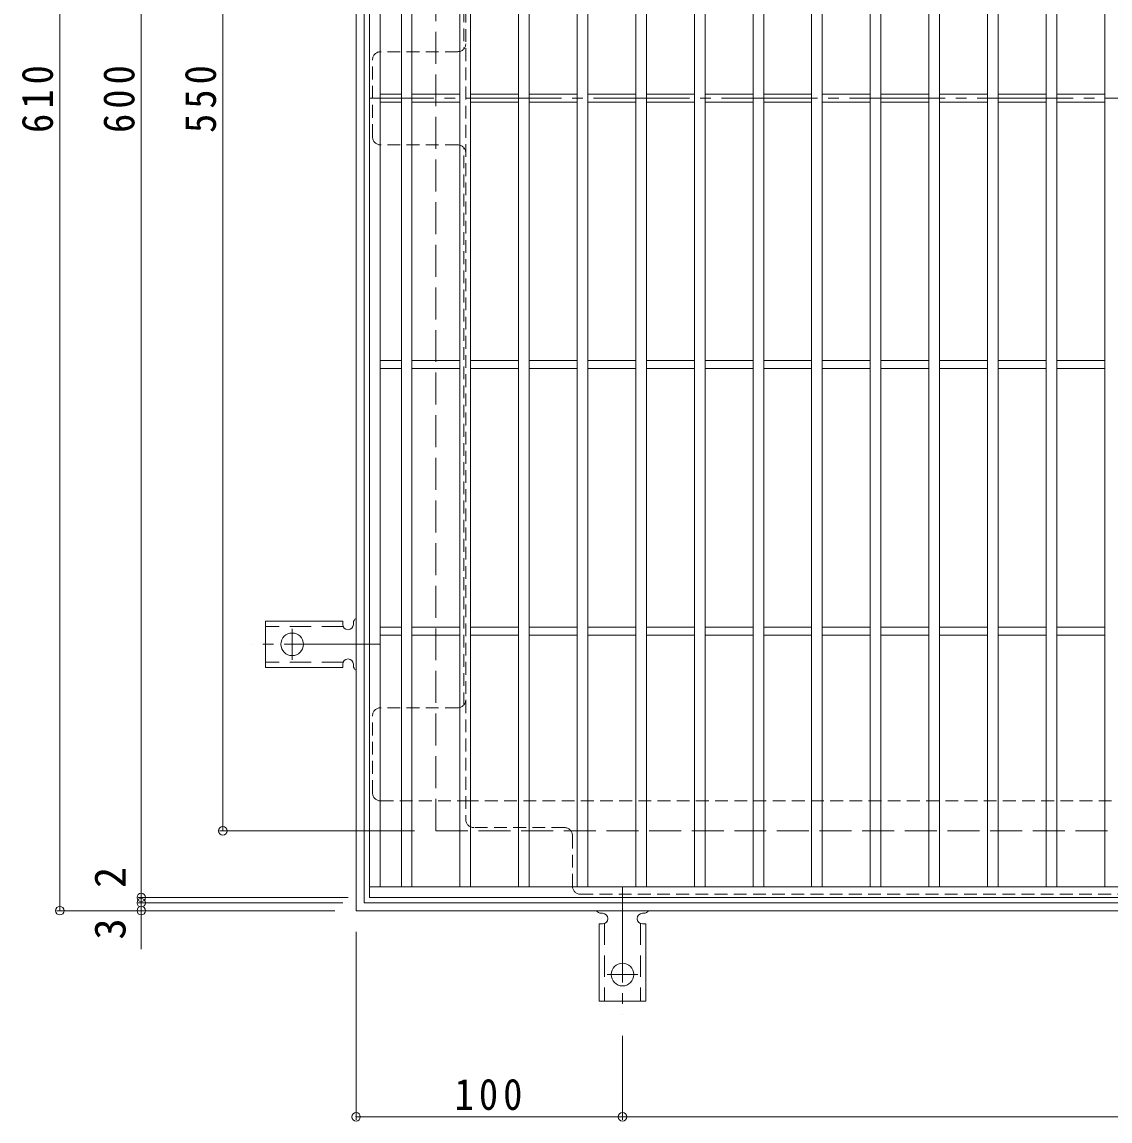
# Model space of a CAD drawing. Units: millimetres at full size, sheet at 1:4; some dimension numbers follow another scale. Extents: x -932 to 1022, y -779 to 757.
# Drawn here: x -927.7 to -519.3, y -59.4 to 353.3 of the extents above; entities that cross this region are included whole.
import ezdxf
from ezdxf.enums import TextEntityAlignment as Align

# ---------------------------------------------------------------- set-up
doc = ezdxf.new("R2010")
doc.units = ezdxf.units.MM
doc.header["$LTSCALE"] = 4
doc.header["$PDMODE"] = 32
doc.header["$PDSIZE"] = 3.2
for name, pattern in [('CHAIN2', [12, 9, -1, 1, -1]), ('DASHED1', [1.8, 1.2, -0.6]), ('DASHED2', [3, 2, -1]), ('DASHED3', [4, 3, -1])]:
    doc.linetypes.add(name, pattern=pattern)
for name, color, linetype, lineweight in [('A-1_躯体', 3, 'Continuous', 9), ('A-2_仕上', 3, 'Continuous', 9), ('A-4_その他', 7, 'Continuous', 9), ('A-7_ハッチ', 2, 'Continuous', 9), ('A-A_ﾊｯﾁ-ﾜｸ', 3, 'Continuous', 9)]:
    doc.layers.add(name, color=color, linetype=linetype, lineweight=lineweight)
doc.styles.add('ＭＳ ゴシック', font='')
doc.styles.get('ＭＳ ゴシック').set_extended_font_data('MS Gothic')

msp = doc.modelspace()

# ---------------------------------------------------------------- linework, layer by layer
at = {"layer": 'A-1_躯体', "color": 2}
for p, q in [((-802.292, 19.615), (-802.292, 629.615)), ((-799.292, 22.615), (-799.292, 626.615)), ((-195.292, 22.615), (-799.292, 22.615)), ((-192.292, 19.615), (-802.292, 19.615))]:
    msp.add_line(p, q, dxfattribs=at)
at = {"layer": 'A-1_躯体', "color": 2, "linetype": 'DASHED3'}
for q in [(-772.292, 599.615), (-222.292, 49.615)]:
    msp.add_line((-772.292, 49.615), q, dxfattribs=at)
at = {"layer": 'A-2_仕上'}
for p, q in [((-797.292, 24.615), (-797.292, 624.615)), ((-793.292, 28.615), (-793.292, 620.615)), ((-785.291, 28.615), (-785.291, 620.615)), ((-781.291, 28.615), (-781.291, 620.615)), ((-763.291, 620.615), (-763.291, 28.615)), ((-759.291, 620.615), (-759.291, 28.615)), ((-741.291, 620.615), (-741.291, 28.615)), ((-737.291, 620.615), (-737.291, 28.615)), ((-719.291, 28.615), (-719.291, 620.615)), ((-715.291, 28.615), (-715.291, 620.615)), ((-697.291, 28.615), (-697.291, 620.615)), ((-693.291, 28.615), (-693.291, 620.615)), ((-675.291, 28.615), (-675.291, 620.615)), ((-671.291, 28.615), (-671.291, 620.615)), ((-653.291, 28.615), (-653.291, 620.615)), ((-649.291, 28.615), (-649.291, 620.615)), ((-631.291, 28.615), (-631.291, 620.615)), ((-627.291, 28.615), (-627.291, 620.615)), ((-609.291, 28.615), (-609.291, 620.615)), ((-605.291, 28.615), (-605.291, 620.615)), ((-587.291, 28.615), (-587.291, 620.615)), ((-583.291, 28.615), (-583.291, 620.615)), ((-565.291, 28.615), (-565.291, 620.615)), ((-561.291, 28.615), (-561.291, 620.615)), ((-543.291, 28.615), (-543.291, 620.615)), ((-539.291, 28.615), (-539.291, 620.615)), ((-521.291, 28.615), (-521.291, 620.615)), ((-793.292, 326.115), (-785.291, 326.115)), ((-781.291, 326.115), (-763.291, 326.115)), ((-759.291, 326.115), (-741.291, 326.115)), ((-737.291, 326.115), (-719.291, 326.115)), ((-715.291, 326.115), (-697.291, 326.115)), ((-693.291, 326.115), (-675.291, 326.115)), ((-671.291, 326.115), (-653.291, 326.115)), ((-649.291, 326.115), (-631.291, 326.115)), ((-627.291, 326.115), (-609.291, 326.115)), ((-605.291, 326.115), (-587.291, 326.115)), ((-583.291, 326.115), (-565.291, 326.115)), ((-561.291, 326.115), (-543.291, 326.115)), ((-539.291, 326.115), (-521.291, 326.115)), ((-793.292, 323.115), (-785.291, 323.115)), ((-781.291, 323.115), (-763.291, 323.115)), ((-759.291, 323.115), (-741.291, 323.115)), ((-737.291, 323.115), (-719.291, 323.115)), ((-715.291, 323.115), (-697.291, 323.115)), ((-693.291, 323.115), (-675.291, 323.115)), ((-671.291, 323.115), (-653.291, 323.115)), ((-649.291, 323.115), (-631.291, 323.115)), ((-627.291, 323.115), (-609.291, 323.115)), ((-605.291, 323.115), (-587.291, 323.115)), ((-583.291, 323.115), (-565.291, 323.115)), ((-561.291, 323.115), (-543.291, 323.115)), ((-539.291, 323.115), (-521.291, 323.115)), ((-793.292, 226.115), (-785.291, 226.115)), ((-793.292, 223.115), (-785.291, 223.115)), ((-781.291, 226.115), (-763.291, 226.115)), ((-781.291, 223.115), (-763.291, 223.115)), ((-759.291, 226.115), (-741.291, 226.115)), ((-759.291, 223.115), (-741.291, 223.115)), ((-737.291, 226.115), (-719.291, 226.115)), ((-737.291, 223.115), (-719.291, 223.115)), ((-715.291, 226.115), (-697.291, 226.115)), ((-715.291, 223.115), (-697.291, 223.115)), ((-693.291, 226.115), (-675.291, 226.115)), ((-693.291, 223.115), (-675.291, 223.115)), ((-671.291, 226.115), (-653.291, 226.115)), ((-671.291, 223.115), (-653.291, 223.115)), ((-649.291, 226.115), (-631.291, 226.115)), ((-649.291, 223.115), (-631.291, 223.115)), ((-627.291, 226.115), (-609.291, 226.115)), ((-627.291, 223.115), (-609.291, 223.115)), ((-605.291, 226.115), (-587.291, 226.115)), ((-605.291, 223.115), (-587.291, 223.115)), ((-583.291, 226.115), (-565.291, 226.115)), ((-583.291, 223.115), (-565.291, 223.115)), ((-561.291, 226.115), (-543.291, 226.115)), ((-561.291, 223.115), (-543.291, 223.115)), ((-539.291, 226.115), (-521.291, 226.115)), ((-539.291, 223.115), (-521.291, 223.115)), ((-793.292, 126.115), (-785.291, 126.115)), ((-781.291, 126.115), (-763.291, 126.115)), ((-759.291, 126.115), (-741.291, 126.115)), ((-737.291, 126.115), (-719.291, 126.115)), ((-715.291, 126.115), (-697.291, 126.115)), ((-693.291, 126.115), (-675.291, 126.115)), ((-671.291, 126.115), (-653.291, 126.115)), ((-649.291, 126.115), (-631.291, 126.115)), ((-627.291, 126.115), (-609.291, 126.115)), ((-605.291, 126.115), (-587.291, 126.115)), ((-583.291, 126.115), (-565.291, 126.115)), ((-561.291, 126.115), (-543.291, 126.115)), ((-539.291, 126.115), (-521.291, 126.115)), ((-793.292, 123.115), (-785.291, 123.115)), ((-781.291, 123.115), (-763.291, 123.115)), ((-759.291, 123.115), (-741.291, 123.115)), ((-737.291, 123.115), (-719.291, 123.115)), ((-715.291, 123.115), (-697.291, 123.115)), ((-693.291, 123.115), (-675.291, 123.115)), ((-671.291, 123.115), (-653.291, 123.115)), ((-649.291, 123.115), (-631.291, 123.115)), ((-627.291, 123.115), (-609.291, 123.115)), ((-605.291, 123.115), (-587.291, 123.115)), ((-583.291, 123.115), (-565.291, 123.115)), ((-561.291, 123.115), (-543.291, 123.115)), ((-539.291, 123.115), (-521.291, 123.115)), ((-370.292, 28.615), (-797.292, 28.615))]:
    msp.add_line(p, q, dxfattribs=at)
msp.add_lwpolyline([(-797.292, 624.615), (-197.291, 624.615), (-197.291, 24.615), (-797.292, 24.615)], dxfattribs=at)
at = {"layer": 'A-4_その他'}
for p, q in [((-913.502, 629.615), (-913.502, 19.615)), ((-882.897, 24.615), (-882.897, 624.615)), ((-852.292, 49.615), (-852.292, 599.615)), ((-853.492, 49.615), (-780.292, 49.615)), ((-884.097, 24.615), (-805.292, 24.615)), ((-884.097, 22.615), (-807.292, 22.615)), ((-882.897, 22.615), (-882.897, 24.615)), ((-882.897, 5.1), (-882.897, 22.615)), ((-914.702, 19.615), (-810.292, 19.615)), ((-802.292, -58.962), (-802.292, 11.615)), ((-702.291, -58.962), (-702.291, -27.385)), ((-802.292, -57.762), (-702.291, -57.762)), ((-702.291, -57.762), (-292.292, -57.762))]:
    msp.add_line(p, q, dxfattribs=at)
for p in [(-852.292, 49.615), (-882.897, 24.615), (-913.502, 19.615), (-882.897, 22.615), (-882.897, 19.615), (-802.292, -57.762), (-702.291, -57.762)]:
    msp.add_point(p, dxfattribs=at)
at = {"layer": 'A-7_ハッチ', "linetype": 'DASHED1'}
for p, q in [((-761.092, 595.419), (-761.092, 53.812)), ((-761.892, 552.458), (-761.892, 343.076)), ((-796.095, 310.115), (-796.095, 339.116)), ((-764.092, 342.116), (-793.095, 342.116)), ((-764.092, 307.115), (-793.095, 307.115)), ((-761.892, 96.773), (-761.892, 306.154)), ((-764.092, 95.813), (-793.095, 95.813)), ((-796.095, 63.812), (-796.095, 92.813)), ((-793.095, 60.812), (-761.092, 60.812)), ((-761.092, 60.812), (-338.095, 60.812)), ((-724.091, 50.812), (-758.092, 50.812)), ((-721.091, 47.812), (-721.091, 28.812)), ((-718.091, 25.812), (-373.095, 25.812))]:
    msp.add_line(p, q, dxfattribs=at)
at = {"layer": 'A-7_ハッチ', "linetype": 'CHAIN2'}
msp.add_line((-197.135, 324.615), (-797.017, 324.615), dxfattribs=at)
at = {"layer": 'A-7_ハッチ', "linetype": 'DASHED1'}
for centre, start, end in [((-764.092, 345.116), 270, 0), ((-793.095, 339.116), 90, 180), ((-793.095, 310.115), 180, 270), ((-764.092, 304.115), 0, 90), ((-793.095, 92.813), 90, 180), ((-764.092, 98.813), 270, 0), ((-793.095, 63.812), 180, 270), ((-758.092, 53.812), 180, 270), ((-724.091, 47.812), 0, 90), ((-718.091, 28.812), 180, 270)]:
    msp.add_arc(centre, 3, start, end, dxfattribs=at)
at = {"layer": 'A-A_ﾊｯﾁ-ﾜｸ'}
for p, q in [((-807.292, 128.366), (-836.292, 128.366)), ((-836.292, 110.866), (-836.292, 128.366)), ((-807.292, 128.366), (-807.292, 127.116)), ((-803.292, 127.616), (-803.292, 127.116)), ((-807.292, 110.866), (-807.292, 112.116)), ((-803.292, 112.12), (-803.292, 111.607)), ((-807.292, 110.866), (-836.292, 110.866)), ((-709.787, 18.615), (-710.3, 18.615)), ((-694.291, 18.615), (-694.791, 18.615)), ((-711.041, 14.615), (-709.791, 14.615)), ((-711.041, 14.615), (-711.041, -14.385)), ((-693.541, 14.615), (-694.791, 14.615)), ((-693.541, 14.615), (-693.541, -14.385)), ((-711.041, -14.385), (-693.541, -14.385))]:
    msp.add_line(p, q, dxfattribs=at)
at = {"layer": 'A-A_ﾊｯﾁ-ﾜｸ', "linetype": 'DASHED2'}
for p, q in [((-807.146, 126.366), (-836.292, 126.366)), ((-807.146, 112.866), (-836.292, 112.866)), ((-709.041, 14.761), (-709.041, -14.385)), ((-695.541, 14.761), (-695.541, -14.385))]:
    msp.add_line(p, q, dxfattribs=at)
at = {"layer": 'A-A_ﾊｯﾁ-ﾜｸ', "color": 7, "linetype": 'CHAIN2'}
for p, q in [((-826.292, 125.392), (-826.292, 113.84)), ((-793.291, 119.616), (-841.292, 119.616)), ((-702.291, 28.616), (-702.291, -19.385)), ((-696.515, -4.385), (-708.067, -4.385))]:
    msp.add_line(p, q, dxfattribs=at)
at = {"layer": 'A-A_ﾊｯﾁ-ﾜｸ'}
for centre in [(-826.292, 119.616), (-702.291, -4.385)]:
    msp.add_circle(centre, 4.25, dxfattribs=at)
for centre, start, end in [((-801.292, 127.616), 119.99951, 179.72403), ((-805.292, 127.116), 180, 0), ((-805.292, 112.116), 0.13329, 180), ((-801.292, 111.616), 180.24162, 240.00072), ((-710.291, 20.615), 209.99928, 269.75838), ((-709.791, 16.615), 270, 89.86671), ((-694.791, 16.615), 90, 270), ((-694.291, 20.615), 270.27597, 330.00049)]:
    msp.add_arc(centre, 2, start, end, dxfattribs=at)

# ---------------------------------------------------------------- texts
at = {"layer": 'A-4_その他', "color": 2, "style": 'ＭＳ ゴシック'}
for s, p in [('2', (-885.297, 28.093)), ('3', (-885.297, 8.752))]:
    msp.add_text(s, height=11.73, rotation=90, dxfattribs=at).set_placement(p, align=Align.BOTTOM_LEFT)
at = {"layer": 'A-4_その他', "color": 2, "char_height": 11.73, "attachment_point": 7, "rotation": 90, "style": 'ＭＳ ゴシック'}
for s, insert in [('\\T1.27;\\W0.9;610', (-915.902, 311.615)), ('\\T1.27;\\W0.9;600', (-885.297, 311.615)), ('\\T1.27;\\W0.9;550', (-854.692, 311.615))]:
    msp.add_mtext(s, dxfattribs=dict(at, insert=insert))
at = {"layer": 'A-4_その他', "color": 2, "insert": (-765.291, -55.362), "char_height": 11.73, "attachment_point": 7, "style": 'ＭＳ ゴシック'}
msp.add_mtext('\\T1.27;\\W0.9;100', dxfattribs=at)

doc.saveas('drawing.dxf')
